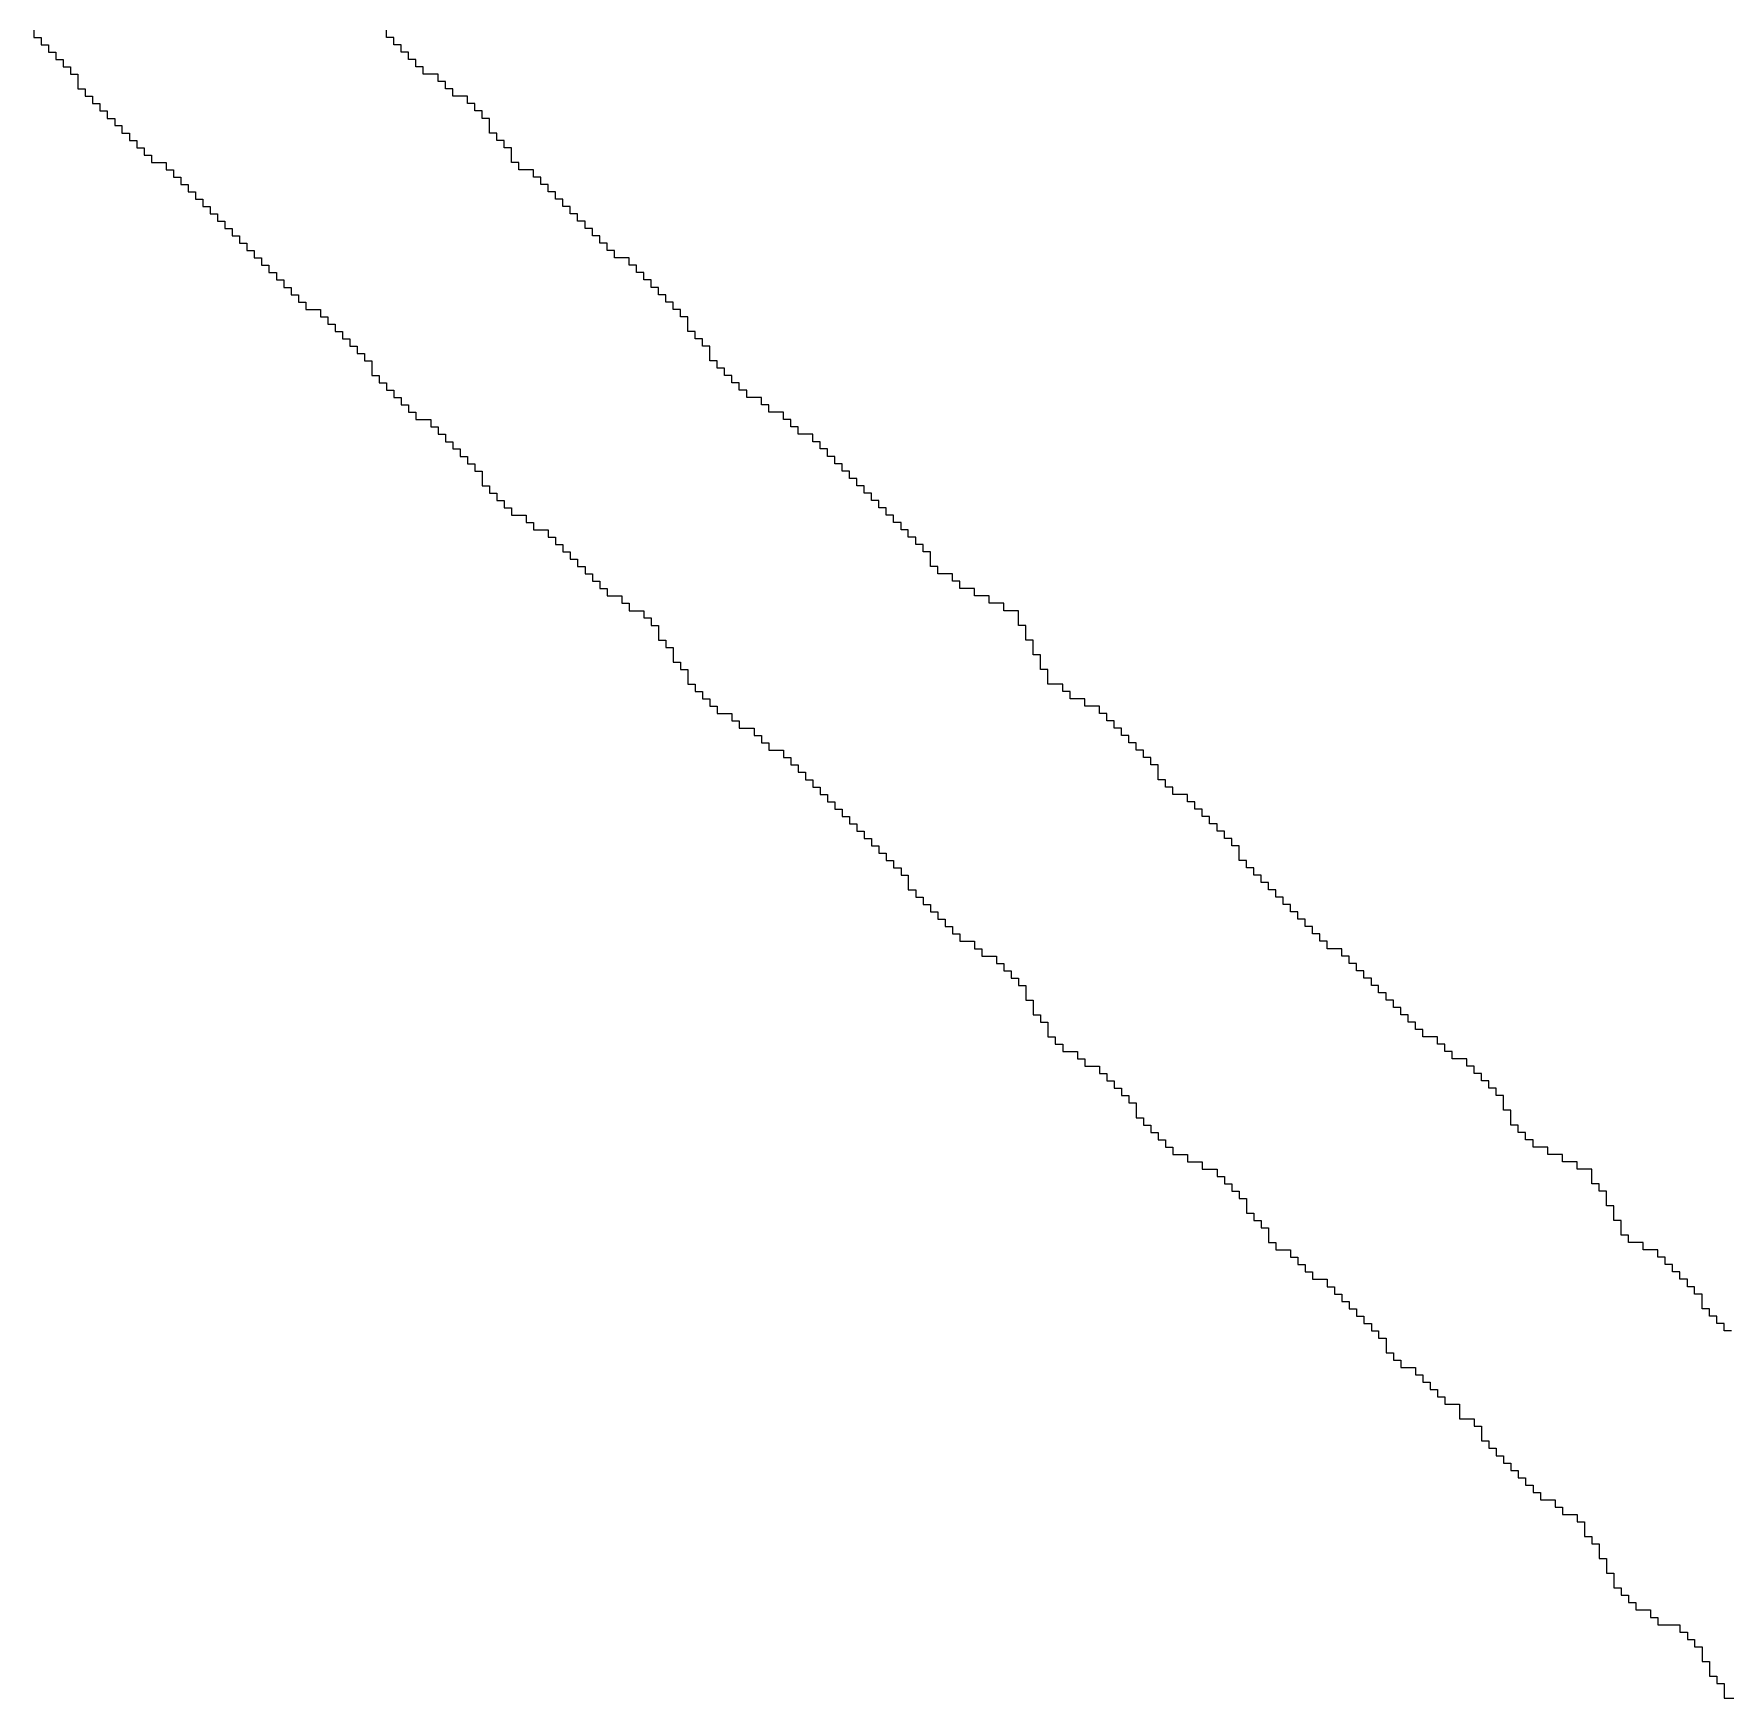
# Model space of a CAD drawing. Header units: millimetres. Extents: x 9.6 to 105, y 7.6 to 66.9.
# Drawn here: x 87.164 to 87.4786, y 23.8708 to 24.1804 of the extents above; entities that cross this region are included whole.
import ezdxf

# ---------------------------------------------------------------- set-up
doc = ezdxf.new("R2010")
doc.units = ezdxf.units.MM
doc.layers.add('BottomOverlay', color=54, linetype='Continuous')

msp = doc.modelspace()

# ---------------------------------------------------------------- linework, layer by layer
at = {"layer": 'BottomOverlay'}
for p, q in [((87.16398, 24.18111), (87.16398, 24.17974)), ((87.16398, 24.17974), (87.16535, 24.17974)), ((87.16535, 24.17974), (87.16535, 24.17837)), ((87.16535, 24.17837), (87.16671, 24.17837)), ((87.16671, 24.17837), (87.16671, 24.17701)), ((87.2296, 24.17974), (87.2296, 24.18111)), ((87.23096, 24.17974), (87.2296, 24.17974)), ((87.23096, 24.17837), (87.23096, 24.17974)), ((87.23233, 24.17837), (87.23096, 24.17837)), ((87.23233, 24.17701), (87.23233, 24.17837)), ((87.16671, 24.17701), (87.16808, 24.17701)), ((87.16808, 24.17701), (87.16808, 24.17564)), ((87.16808, 24.17564), (87.16945, 24.17564)), ((87.16945, 24.17564), (87.16945, 24.17427)), ((87.2337, 24.17701), (87.23233, 24.17701)), ((87.2337, 24.17564), (87.2337, 24.17701)), ((87.23506, 24.17564), (87.2337, 24.17564)), ((87.23506, 24.17427), (87.23506, 24.17564)), ((87.16945, 24.17427), (87.17081, 24.17427)), ((87.17081, 24.17427), (87.17081, 24.17291)), ((87.17081, 24.17291), (87.17218, 24.17291)), ((87.17218, 24.17291), (87.17218, 24.17154)), ((87.23643, 24.17427), (87.23506, 24.17427)), ((87.23643, 24.17291), (87.23643, 24.17427)), ((87.23917, 24.17291), (87.23643, 24.17291)), ((87.23917, 24.17154), (87.23917, 24.17291)), ((87.17218, 24.17154), (87.17218, 24.17017)), ((87.17218, 24.17017), (87.17355, 24.17017)), ((87.17355, 24.17017), (87.17355, 24.16881)), ((87.24053, 24.17154), (87.23917, 24.17154)), ((87.24053, 24.17017), (87.24053, 24.17154)), ((87.2419, 24.17017), (87.24053, 24.17017)), ((87.2419, 24.16881), (87.2419, 24.17017)), ((87.17355, 24.16881), (87.17492, 24.16881)), ((87.17492, 24.16881), (87.17492, 24.16744)), ((87.17492, 24.16744), (87.17628, 24.16744)), ((87.17628, 24.16744), (87.17628, 24.16607)), ((87.17628, 24.16607), (87.17765, 24.16607)), ((87.17765, 24.16607), (87.17765, 24.1647)), ((87.24463, 24.16881), (87.2419, 24.16881)), ((87.24463, 24.16744), (87.24463, 24.16881)), ((87.246, 24.16744), (87.24463, 24.16744)), ((87.246, 24.16607), (87.246, 24.16744)), ((87.24737, 24.16607), (87.246, 24.16607)), ((87.24737, 24.1647), (87.24737, 24.16607)), ((87.17765, 24.1647), (87.17902, 24.1647)), ((87.17902, 24.1647), (87.17902, 24.16334)), ((87.17902, 24.16334), (87.18038, 24.16334)), ((87.18038, 24.16334), (87.18038, 24.16197)), ((87.24873, 24.1647), (87.24737, 24.1647)), ((87.24873, 24.16334), (87.24873, 24.1647)), ((87.24873, 24.16197), (87.24873, 24.16334)), ((87.18038, 24.16197), (87.18175, 24.16197)), ((87.18175, 24.16197), (87.18175, 24.1606)), ((87.18175, 24.1606), (87.18312, 24.1606)), ((87.18312, 24.1606), (87.18312, 24.15924)), ((87.2501, 24.16197), (87.24873, 24.16197)), ((87.2501, 24.1606), (87.2501, 24.16197)), ((87.25147, 24.1606), (87.2501, 24.1606)), ((87.25147, 24.15924), (87.25147, 24.1606)), ((87.18312, 24.15924), (87.18448, 24.15924)), ((87.18448, 24.15924), (87.18448, 24.15787)), ((87.18448, 24.15787), (87.18585, 24.15787)), ((87.18585, 24.15787), (87.18585, 24.1565)), ((87.18585, 24.1565), (87.18859, 24.1565)), ((87.18859, 24.1565), (87.18859, 24.15514)), ((87.25284, 24.15924), (87.25147, 24.15924)), ((87.25284, 24.15787), (87.25284, 24.15924)), ((87.25284, 24.1565), (87.25284, 24.15787)), ((87.2542, 24.1565), (87.25284, 24.1565)), ((87.2542, 24.15514), (87.2542, 24.1565)), ((87.18859, 24.15514), (87.18995, 24.15514)), ((87.18995, 24.15514), (87.18995, 24.15377)), ((87.18995, 24.15377), (87.19132, 24.15377)), ((87.19132, 24.15377), (87.19132, 24.1524)), ((87.25694, 24.15514), (87.2542, 24.15514)), ((87.25694, 24.15377), (87.25694, 24.15514)), ((87.2583, 24.15377), (87.25694, 24.15377)), ((87.2583, 24.1524), (87.2583, 24.15377)), ((87.19132, 24.1524), (87.19269, 24.1524)), ((87.19269, 24.1524), (87.19269, 24.15103)), ((87.19269, 24.15103), (87.19405, 24.15103)), ((87.19405, 24.15103), (87.19405, 24.14967)), ((87.25967, 24.1524), (87.2583, 24.1524)), ((87.25967, 24.15103), (87.25967, 24.1524)), ((87.26104, 24.15103), (87.25967, 24.15103)), ((87.26104, 24.14967), (87.26104, 24.15103)), ((87.19405, 24.14967), (87.19542, 24.14967)), ((87.19542, 24.14967), (87.19542, 24.1483)), ((87.19542, 24.1483), (87.19679, 24.1483)), ((87.19679, 24.1483), (87.19679, 24.14693)), ((87.19679, 24.14693), (87.19815, 24.14693)), ((87.19815, 24.14693), (87.19815, 24.14557)), ((87.2624, 24.14967), (87.26104, 24.14967)), ((87.2624, 24.1483), (87.2624, 24.14967)), ((87.26377, 24.1483), (87.2624, 24.1483)), ((87.26377, 24.14693), (87.26377, 24.1483)), ((87.26514, 24.14693), (87.26377, 24.14693)), ((87.26514, 24.14557), (87.26514, 24.14693)), ((87.19815, 24.14557), (87.19952, 24.14557)), ((87.19952, 24.14557), (87.19952, 24.1442)), ((87.19952, 24.1442), (87.20089, 24.1442)), ((87.20089, 24.1442), (87.20089, 24.14283)), ((87.26651, 24.14557), (87.26514, 24.14557)), ((87.26651, 24.1442), (87.26651, 24.14557)), ((87.26787, 24.1442), (87.26651, 24.1442)), ((87.26787, 24.14283), (87.26787, 24.1442)), ((87.20089, 24.14283), (87.20226, 24.14283)), ((87.20226, 24.14283), (87.20226, 24.14147)), ((87.20226, 24.14147), (87.20362, 24.14147)), ((87.20362, 24.14147), (87.20362, 24.1401)), ((87.26924, 24.14283), (87.26787, 24.14283)), ((87.26924, 24.14147), (87.26924, 24.14283)), ((87.27061, 24.14147), (87.26924, 24.14147)), ((87.27061, 24.1401), (87.27061, 24.14147)), ((87.20362, 24.1401), (87.20499, 24.1401)), ((87.20499, 24.1401), (87.20499, 24.13873)), ((87.20499, 24.13873), (87.20636, 24.13873)), ((87.20636, 24.13873), (87.20636, 24.13736)), ((87.27197, 24.1401), (87.27061, 24.1401)), ((87.27197, 24.13873), (87.27197, 24.1401)), ((87.27471, 24.13873), (87.27197, 24.13873)), ((87.27471, 24.13736), (87.27471, 24.13873)), ((87.20636, 24.13736), (87.20772, 24.13736)), ((87.20772, 24.13736), (87.20772, 24.136)), ((87.20772, 24.136), (87.20909, 24.136)), ((87.20909, 24.136), (87.20909, 24.13463)), ((87.20909, 24.13463), (87.21046, 24.13463)), ((87.21046, 24.13463), (87.21046, 24.13326)), ((87.27607, 24.13736), (87.27471, 24.13736)), ((87.27607, 24.136), (87.27607, 24.13736)), ((87.27744, 24.136), (87.27607, 24.136)), ((87.27744, 24.13463), (87.27744, 24.136)), ((87.27881, 24.13463), (87.27744, 24.13463)), ((87.27881, 24.13326), (87.27881, 24.13463)), ((87.21046, 24.13326), (87.21182, 24.13326)), ((87.21182, 24.13326), (87.21182, 24.13189)), ((87.21182, 24.13189), (87.21319, 24.13189)), ((87.21319, 24.13189), (87.21319, 24.13053)), ((87.28018, 24.13326), (87.27881, 24.13326)), ((87.28018, 24.13189), (87.28018, 24.13326)), ((87.28154, 24.13189), (87.28018, 24.13189)), ((87.28154, 24.13053), (87.28154, 24.13189)), ((87.21319, 24.13053), (87.21456, 24.13053)), ((87.21456, 24.13053), (87.21456, 24.12916)), ((87.21456, 24.12916), (87.21729, 24.12916)), ((87.21729, 24.12916), (87.21729, 24.1278)), ((87.28291, 24.13053), (87.28154, 24.13053)), ((87.28291, 24.12916), (87.28291, 24.13053)), ((87.28428, 24.12916), (87.28291, 24.12916)), ((87.28428, 24.1278), (87.28428, 24.12916)), ((87.21729, 24.1278), (87.21866, 24.1278)), ((87.21866, 24.1278), (87.21866, 24.12643)), ((87.21866, 24.12643), (87.22003, 24.12643)), ((87.22003, 24.12643), (87.22003, 24.12506)), ((87.22003, 24.12506), (87.2214, 24.12506)), ((87.2214, 24.12506), (87.2214, 24.12369)), ((87.28564, 24.1278), (87.28428, 24.1278)), ((87.28564, 24.12643), (87.28564, 24.1278)), ((87.28564, 24.12506), (87.28564, 24.12643)), ((87.28701, 24.12506), (87.28564, 24.12506)), ((87.28701, 24.12369), (87.28701, 24.12506)), ((87.2214, 24.12369), (87.22276, 24.12369)), ((87.22276, 24.12369), (87.22276, 24.12233)), ((87.22276, 24.12233), (87.22413, 24.12233)), ((87.22413, 24.12233), (87.22413, 24.12096)), ((87.28838, 24.12369), (87.28701, 24.12369)), ((87.28838, 24.12233), (87.28838, 24.12369)), ((87.28974, 24.12233), (87.28838, 24.12233)), ((87.28974, 24.12096), (87.28974, 24.12233)), ((87.22413, 24.12096), (87.22549, 24.12096)), ((87.22549, 24.12096), (87.22549, 24.11959)), ((87.22549, 24.11959), (87.22686, 24.11959)), ((87.22686, 24.11959), (87.22686, 24.11822)), ((87.28974, 24.11959), (87.28974, 24.12096)), ((87.29111, 24.11959), (87.28974, 24.11959)), ((87.29111, 24.11822), (87.29111, 24.11959)), ((87.22686, 24.11822), (87.22686, 24.11686)), ((87.22686, 24.11686), (87.22823, 24.11686)), ((87.22823, 24.11686), (87.22823, 24.11549)), ((87.22823, 24.11549), (87.2296, 24.11549)), ((87.2296, 24.11549), (87.2296, 24.11413)), ((87.29248, 24.11822), (87.29111, 24.11822)), ((87.29248, 24.11686), (87.29248, 24.11822)), ((87.29385, 24.11686), (87.29248, 24.11686)), ((87.29385, 24.11549), (87.29385, 24.11686)), ((87.29521, 24.11549), (87.29385, 24.11549)), ((87.29521, 24.11413), (87.29521, 24.11549)), ((87.2296, 24.11413), (87.23096, 24.11413)), ((87.23096, 24.11413), (87.23096, 24.11276)), ((87.23096, 24.11276), (87.23233, 24.11276)), ((87.23233, 24.11276), (87.23233, 24.11139)), ((87.29658, 24.11413), (87.29521, 24.11413)), ((87.29658, 24.11276), (87.29658, 24.11413)), ((87.29931, 24.11276), (87.29658, 24.11276)), ((87.29931, 24.11139), (87.29931, 24.11276)), ((87.23233, 24.11139), (87.2337, 24.11139)), ((87.2337, 24.11139), (87.2337, 24.11002)), ((87.2337, 24.11002), (87.23506, 24.11002)), ((87.23506, 24.11002), (87.23506, 24.10866)), ((87.30068, 24.11139), (87.29931, 24.11139)), ((87.30068, 24.11002), (87.30068, 24.11139)), ((87.30341, 24.11002), (87.30068, 24.11002)), ((87.30341, 24.10866), (87.30341, 24.11002)), ((87.23506, 24.10866), (87.2378, 24.10866)), ((87.2378, 24.10866), (87.2378, 24.10729)), ((87.2378, 24.10729), (87.23917, 24.10729)), ((87.23917, 24.10729), (87.23917, 24.10592)), ((87.30478, 24.10866), (87.30341, 24.10866)), ((87.30478, 24.10729), (87.30478, 24.10866)), ((87.30615, 24.10729), (87.30478, 24.10729)), ((87.30615, 24.10592), (87.30615, 24.10729)), ((87.23917, 24.10592), (87.24053, 24.10592)), ((87.24053, 24.10592), (87.24053, 24.10455)), ((87.24053, 24.10455), (87.2419, 24.10455)), ((87.2419, 24.10455), (87.2419, 24.10319)), ((87.2419, 24.10319), (87.24327, 24.10319)), ((87.24327, 24.10319), (87.24327, 24.10182)), ((87.30888, 24.10592), (87.30615, 24.10592)), ((87.30888, 24.10455), (87.30888, 24.10592)), ((87.31025, 24.10455), (87.30888, 24.10455)), ((87.31025, 24.10319), (87.31025, 24.10455)), ((87.31162, 24.10319), (87.31025, 24.10319)), ((87.31162, 24.10182), (87.31162, 24.10319)), ((87.24327, 24.10182), (87.24463, 24.10182)), ((87.24463, 24.10182), (87.24463, 24.10045)), ((87.24463, 24.10045), (87.246, 24.10045)), ((87.246, 24.10045), (87.246, 24.09909)), ((87.31299, 24.10182), (87.31162, 24.10182)), ((87.31299, 24.10045), (87.31299, 24.10182)), ((87.31435, 24.10045), (87.31299, 24.10045)), ((87.31435, 24.09909), (87.31435, 24.10045)), ((87.246, 24.09909), (87.24737, 24.09909)), ((87.24737, 24.09909), (87.24737, 24.09772)), ((87.24737, 24.09772), (87.24737, 24.09635)), ((87.31572, 24.09909), (87.31435, 24.09909)), ((87.31572, 24.09772), (87.31572, 24.09909)), ((87.31708, 24.09772), (87.31572, 24.09772)), ((87.31708, 24.09635), (87.31708, 24.09772)), ((87.24737, 24.09635), (87.24873, 24.09635)), ((87.24873, 24.09635), (87.24873, 24.09499)), ((87.24873, 24.09499), (87.2501, 24.09499)), ((87.2501, 24.09499), (87.2501, 24.09362)), ((87.2501, 24.09362), (87.25147, 24.09362)), ((87.25147, 24.09362), (87.25147, 24.09225)), ((87.31845, 24.09635), (87.31708, 24.09635)), ((87.31845, 24.09499), (87.31845, 24.09635)), ((87.31982, 24.09499), (87.31845, 24.09499)), ((87.31982, 24.09362), (87.31982, 24.09499)), ((87.32119, 24.09362), (87.31982, 24.09362)), ((87.32119, 24.09225), (87.32119, 24.09362)), ((87.25147, 24.09225), (87.25284, 24.09225)), ((87.25284, 24.09225), (87.25284, 24.09089)), ((87.25284, 24.09089), (87.25557, 24.09089)), ((87.25557, 24.09089), (87.25557, 24.08952)), ((87.32255, 24.09225), (87.32119, 24.09225)), ((87.32255, 24.09089), (87.32255, 24.09225)), ((87.32392, 24.09089), (87.32255, 24.09089)), ((87.32392, 24.08952), (87.32392, 24.09089)), ((87.25557, 24.08952), (87.25694, 24.08952)), ((87.25694, 24.08952), (87.25694, 24.08815)), ((87.25694, 24.08815), (87.25967, 24.08815)), ((87.25967, 24.08815), (87.25967, 24.08678)), ((87.32529, 24.08952), (87.32392, 24.08952)), ((87.32529, 24.08815), (87.32529, 24.08952)), ((87.32665, 24.08815), (87.32529, 24.08815)), ((87.32665, 24.08678), (87.32665, 24.08815)), ((87.25967, 24.08678), (87.26104, 24.08678)), ((87.26104, 24.08678), (87.26104, 24.08542)), ((87.26104, 24.08542), (87.2624, 24.08542)), ((87.2624, 24.08542), (87.2624, 24.08405)), ((87.2624, 24.08405), (87.26377, 24.08405)), ((87.26377, 24.08405), (87.26377, 24.08268)), ((87.32802, 24.08678), (87.32665, 24.08678)), ((87.32802, 24.08542), (87.32802, 24.08678)), ((87.32939, 24.08542), (87.32802, 24.08542)), ((87.32939, 24.08405), (87.32939, 24.08542)), ((87.33075, 24.08405), (87.32939, 24.08405)), ((87.33075, 24.08268), (87.33075, 24.08405)), ((87.26377, 24.08268), (87.26514, 24.08268)), ((87.26514, 24.08268), (87.26514, 24.08132)), ((87.26514, 24.08132), (87.26651, 24.08132)), ((87.26651, 24.08132), (87.26651, 24.07995)), ((87.33075, 24.08132), (87.33075, 24.08268)), ((87.33212, 24.08132), (87.33075, 24.08132)), ((87.33212, 24.07995), (87.33212, 24.08132)), ((87.26651, 24.07995), (87.26787, 24.07995)), ((87.26787, 24.07995), (87.26787, 24.07858)), ((87.26787, 24.07858), (87.26924, 24.07858)), ((87.26924, 24.07858), (87.26924, 24.07722)), ((87.33486, 24.07995), (87.33212, 24.07995)), ((87.33486, 24.07858), (87.33486, 24.07995)), ((87.33622, 24.07858), (87.33486, 24.07858)), ((87.33622, 24.07722), (87.33622, 24.07858)), ((87.26924, 24.07722), (87.27061, 24.07722)), ((87.27061, 24.07722), (87.27061, 24.07585)), ((87.27061, 24.07585), (87.27334, 24.07585)), ((87.27334, 24.07585), (87.27334, 24.07448)), ((87.33896, 24.07722), (87.33622, 24.07722)), ((87.33896, 24.07585), (87.33896, 24.07722)), ((87.34169, 24.07585), (87.33896, 24.07585)), ((87.34169, 24.07448), (87.34169, 24.07585)), ((87.27334, 24.07448), (87.27471, 24.07448)), ((87.27471, 24.07448), (87.27471, 24.07311)), ((87.27471, 24.07311), (87.27744, 24.07311)), ((87.27744, 24.07311), (87.27744, 24.07175)), ((87.27744, 24.07175), (87.27881, 24.07175)), ((87.27881, 24.07175), (87.27881, 24.07038)), ((87.34443, 24.07448), (87.34169, 24.07448)), ((87.34443, 24.07311), (87.34443, 24.07448)), ((87.34716, 24.07311), (87.34443, 24.07311)), ((87.34716, 24.07175), (87.34716, 24.07311)), ((87.34716, 24.07038), (87.34716, 24.07175)), ((87.27881, 24.07038), (87.28018, 24.07038)), ((87.28018, 24.07038), (87.28018, 24.06901)), ((87.28018, 24.06901), (87.28018, 24.06765)), ((87.34853, 24.07038), (87.34716, 24.07038)), ((87.34853, 24.06901), (87.34853, 24.07038)), ((87.34853, 24.06765), (87.34853, 24.06901)), ((87.28018, 24.06765), (87.28154, 24.06765)), ((87.28154, 24.06765), (87.28154, 24.06628)), ((87.28154, 24.06628), (87.28291, 24.06628)), ((87.28291, 24.06628), (87.28291, 24.06491)), ((87.34989, 24.06765), (87.34853, 24.06765)), ((87.34989, 24.06628), (87.34989, 24.06765)), ((87.34989, 24.06491), (87.34989, 24.06628)), ((87.28291, 24.06491), (87.28291, 24.06355)), ((87.28291, 24.06355), (87.28428, 24.06355)), ((87.28428, 24.06355), (87.28428, 24.06218)), ((87.28428, 24.06218), (87.28564, 24.06218)), ((87.28564, 24.06218), (87.28564, 24.06081)), ((87.35126, 24.06491), (87.34989, 24.06491)), ((87.35126, 24.06355), (87.35126, 24.06491)), ((87.35126, 24.06218), (87.35126, 24.06355)), ((87.35263, 24.06218), (87.35126, 24.06218)), ((87.35263, 24.06081), (87.35263, 24.06218)), ((87.28564, 24.06081), (87.28564, 24.05944)), ((87.28564, 24.05944), (87.28701, 24.05944)), ((87.28701, 24.05944), (87.28701, 24.05808)), ((87.35263, 24.05944), (87.35263, 24.06081)), ((87.35536, 24.05944), (87.35263, 24.05944)), ((87.35536, 24.05808), (87.35536, 24.05944)), ((87.28701, 24.05808), (87.28838, 24.05808)), ((87.28838, 24.05808), (87.28838, 24.05671)), ((87.28838, 24.05671), (87.28974, 24.05671)), ((87.28974, 24.05671), (87.28974, 24.05534)), ((87.35673, 24.05808), (87.35536, 24.05808)), ((87.35673, 24.05671), (87.35673, 24.05808)), ((87.35946, 24.05671), (87.35673, 24.05671)), ((87.35946, 24.05534), (87.35946, 24.05671)), ((87.28974, 24.05534), (87.29111, 24.05534)), ((87.29111, 24.05534), (87.29111, 24.05398)), ((87.29111, 24.05398), (87.29385, 24.05398)), ((87.29385, 24.05398), (87.29385, 24.05261)), ((87.29385, 24.05261), (87.29521, 24.05261)), ((87.29521, 24.05261), (87.29521, 24.05124)), ((87.3622, 24.05534), (87.35946, 24.05534)), ((87.3622, 24.05398), (87.3622, 24.05534)), ((87.36356, 24.05398), (87.3622, 24.05398)), ((87.36356, 24.05261), (87.36356, 24.05398)), ((87.36493, 24.05261), (87.36356, 24.05261)), ((87.36493, 24.05124), (87.36493, 24.05261)), ((87.29521, 24.05124), (87.29795, 24.05124)), ((87.29795, 24.05124), (87.29795, 24.04988)), ((87.29795, 24.04988), (87.29931, 24.04988)), ((87.29931, 24.04988), (87.29931, 24.04851)), ((87.3663, 24.05124), (87.36493, 24.05124)), ((87.3663, 24.04988), (87.3663, 24.05124)), ((87.36766, 24.04988), (87.3663, 24.04988)), ((87.36766, 24.04851), (87.36766, 24.04988)), ((87.29931, 24.04851), (87.30068, 24.04851)), ((87.30068, 24.04851), (87.30068, 24.04714)), ((87.30068, 24.04714), (87.30341, 24.04714)), ((87.30341, 24.04714), (87.30341, 24.04577)), ((87.36903, 24.04851), (87.36766, 24.04851)), ((87.36903, 24.04714), (87.36903, 24.04851)), ((87.3704, 24.04714), (87.36903, 24.04714)), ((87.3704, 24.04577), (87.3704, 24.04714)), ((87.30341, 24.04577), (87.30478, 24.04577)), ((87.30478, 24.04577), (87.30478, 24.04441)), ((87.30478, 24.04441), (87.30615, 24.04441)), ((87.30615, 24.04441), (87.30615, 24.04304)), ((87.37177, 24.04577), (87.3704, 24.04577)), ((87.37177, 24.04441), (87.37177, 24.04577)), ((87.37313, 24.04441), (87.37177, 24.04441)), ((87.37313, 24.04304), (87.37313, 24.04441)), ((87.30615, 24.04304), (87.30752, 24.04304)), ((87.30752, 24.04304), (87.30752, 24.04167)), ((87.30752, 24.04167), (87.30888, 24.04167)), ((87.30888, 24.04167), (87.30888, 24.0403)), ((87.30888, 24.0403), (87.31025, 24.0403)), ((87.31025, 24.0403), (87.31025, 24.03894)), ((87.37313, 24.04167), (87.37313, 24.04304)), ((87.3745, 24.04167), (87.37313, 24.04167)), ((87.3745, 24.0403), (87.3745, 24.04167)), ((87.37587, 24.0403), (87.3745, 24.0403)), ((87.37587, 24.03894), (87.37587, 24.0403)), ((87.31025, 24.03894), (87.31162, 24.03894)), ((87.31162, 24.03894), (87.31162, 24.03757)), ((87.31162, 24.03757), (87.31299, 24.03757)), ((87.31299, 24.03757), (87.31299, 24.03621)), ((87.3786, 24.03894), (87.37587, 24.03894)), ((87.3786, 24.03757), (87.3786, 24.03894)), ((87.37997, 24.03757), (87.3786, 24.03757)), ((87.37997, 24.03621), (87.37997, 24.03757)), ((87.31299, 24.03621), (87.31435, 24.03621)), ((87.31435, 24.03621), (87.31435, 24.03484)), ((87.31435, 24.03484), (87.31572, 24.03484)), ((87.31572, 24.03484), (87.31572, 24.03347)), ((87.38133, 24.03621), (87.37997, 24.03621)), ((87.38133, 24.03484), (87.38133, 24.03621)), ((87.3827, 24.03484), (87.38133, 24.03484)), ((87.3827, 24.03347), (87.3827, 24.03484)), ((87.31572, 24.03347), (87.31708, 24.03347)), ((87.31708, 24.03347), (87.31708, 24.0321)), ((87.31708, 24.0321), (87.31845, 24.0321)), ((87.31845, 24.0321), (87.31845, 24.03074)), ((87.31845, 24.03074), (87.31982, 24.03074)), ((87.31982, 24.03074), (87.31982, 24.02937)), ((87.38407, 24.03347), (87.3827, 24.03347)), ((87.38407, 24.0321), (87.38407, 24.03347)), ((87.38544, 24.0321), (87.38407, 24.0321)), ((87.38544, 24.03074), (87.38544, 24.0321)), ((87.3868, 24.03074), (87.38544, 24.03074)), ((87.3868, 24.02937), (87.3868, 24.03074)), ((87.31982, 24.02937), (87.32119, 24.02937)), ((87.32119, 24.02937), (87.32119, 24.028)), ((87.32119, 24.028), (87.32255, 24.028)), ((87.32255, 24.028), (87.32255, 24.02663)), ((87.38817, 24.02937), (87.3868, 24.02937)), ((87.38817, 24.028), (87.38817, 24.02937)), ((87.38817, 24.02663), (87.38817, 24.028)), ((87.32255, 24.02663), (87.32392, 24.02663)), ((87.32392, 24.02663), (87.32392, 24.02527)), ((87.32392, 24.02527), (87.32529, 24.02527)), ((87.32529, 24.02527), (87.32529, 24.0239)), ((87.38954, 24.02663), (87.38817, 24.02663)), ((87.38954, 24.02527), (87.38954, 24.02663)), ((87.3909, 24.02527), (87.38954, 24.02527)), ((87.3909, 24.0239), (87.3909, 24.02527)), ((87.32529, 24.0239), (87.32665, 24.0239)), ((87.32665, 24.0239), (87.32665, 24.02254)), ((87.32665, 24.02254), (87.32665, 24.02117)), ((87.32665, 24.02117), (87.32802, 24.02117)), ((87.32802, 24.02117), (87.32802, 24.0198)), ((87.39227, 24.0239), (87.3909, 24.0239)), ((87.39227, 24.02254), (87.39227, 24.0239)), ((87.39364, 24.02254), (87.39227, 24.02254)), ((87.39364, 24.02117), (87.39364, 24.02254)), ((87.395, 24.02117), (87.39364, 24.02117)), ((87.395, 24.0198), (87.395, 24.02117)), ((87.32802, 24.0198), (87.32939, 24.0198)), ((87.32939, 24.0198), (87.32939, 24.01843)), ((87.32939, 24.01843), (87.33075, 24.01843)), ((87.33075, 24.01843), (87.33075, 24.01707)), ((87.39637, 24.0198), (87.395, 24.0198)), ((87.39637, 24.01843), (87.39637, 24.0198)), ((87.39774, 24.01843), (87.39637, 24.01843)), ((87.39774, 24.01707), (87.39774, 24.01843)), ((87.33075, 24.01707), (87.33212, 24.01707)), ((87.33212, 24.01707), (87.33212, 24.0157)), ((87.33212, 24.0157), (87.33349, 24.0157)), ((87.33349, 24.0157), (87.33349, 24.01433)), ((87.39911, 24.01707), (87.39774, 24.01707)), ((87.39911, 24.0157), (87.39911, 24.01707)), ((87.40047, 24.0157), (87.39911, 24.0157)), ((87.40047, 24.01433), (87.40047, 24.0157)), ((87.33349, 24.01433), (87.33486, 24.01433)), ((87.33486, 24.01433), (87.33486, 24.01296)), ((87.33486, 24.01296), (87.33622, 24.01296)), ((87.33622, 24.01296), (87.33622, 24.0116)), ((87.40184, 24.01433), (87.40047, 24.01433)), ((87.40184, 24.01296), (87.40184, 24.01433)), ((87.40321, 24.01296), (87.40184, 24.01296)), ((87.40321, 24.0116), (87.40321, 24.01296)), ((87.33622, 24.0116), (87.33896, 24.0116)), ((87.33896, 24.0116), (87.33896, 24.01023)), ((87.33896, 24.01023), (87.34032, 24.01023)), ((87.34032, 24.01023), (87.34032, 24.00886)), ((87.34032, 24.00886), (87.34306, 24.00886)), ((87.34306, 24.00886), (87.34306, 24.0075)), ((87.40457, 24.0116), (87.40321, 24.0116)), ((87.40457, 24.01023), (87.40457, 24.0116)), ((87.40731, 24.01023), (87.40457, 24.01023)), ((87.40731, 24.00886), (87.40731, 24.01023)), ((87.40867, 24.00886), (87.40731, 24.00886)), ((87.40867, 24.0075), (87.40867, 24.00886)), ((87.34306, 24.0075), (87.34443, 24.0075)), ((87.34443, 24.0075), (87.34443, 24.00613)), ((87.34443, 24.00613), (87.34579, 24.00613)), ((87.34579, 24.00613), (87.34579, 24.00476)), ((87.41004, 24.0075), (87.40867, 24.0075)), ((87.41004, 24.00613), (87.41004, 24.0075)), ((87.41141, 24.00613), (87.41004, 24.00613)), ((87.41141, 24.00476), (87.41141, 24.00613)), ((87.34579, 24.00476), (87.34716, 24.00476)), ((87.34716, 24.00476), (87.34716, 24.0034)), ((87.34716, 24.0034), (87.34853, 24.0034)), ((87.34853, 24.0034), (87.34853, 24.00203)), ((87.41278, 24.00476), (87.41141, 24.00476)), ((87.41278, 24.0034), (87.41278, 24.00476)), ((87.41414, 24.0034), (87.41278, 24.0034)), ((87.41414, 24.00203), (87.41414, 24.0034)), ((87.34853, 24.00203), (87.34853, 24.00066)), ((87.34853, 24.00066), (87.34989, 24.00066)), ((87.34989, 24.00066), (87.34989, 23.9993)), ((87.34989, 23.9993), (87.34989, 23.99793)), ((87.41551, 24.00203), (87.41414, 24.00203)), ((87.41551, 24.00066), (87.41551, 24.00203)), ((87.41688, 24.00066), (87.41551, 24.00066)), ((87.41688, 23.9993), (87.41688, 24.00066)), ((87.41825, 23.9993), (87.41688, 23.9993)), ((87.41825, 23.99793), (87.41825, 23.9993)), ((87.34989, 23.99793), (87.35126, 23.99793)), ((87.35126, 23.99793), (87.35126, 23.99656)), ((87.35126, 23.99656), (87.35263, 23.99656)), ((87.35263, 23.99656), (87.35263, 23.99519)), ((87.41961, 23.99793), (87.41825, 23.99793)), ((87.41961, 23.99656), (87.41961, 23.99793)), ((87.42098, 23.99656), (87.41961, 23.99656)), ((87.42098, 23.99519), (87.42098, 23.99656)), ((87.35263, 23.99519), (87.35263, 23.99383)), ((87.35263, 23.99383), (87.35399, 23.99383)), ((87.35399, 23.99383), (87.35399, 23.99246)), ((87.42234, 23.99519), (87.42098, 23.99519)), ((87.42234, 23.99383), (87.42234, 23.99519)), ((87.42508, 23.99383), (87.42234, 23.99383)), ((87.42508, 23.99246), (87.42508, 23.99383)), ((87.35399, 23.99246), (87.35536, 23.99246)), ((87.35536, 23.99246), (87.35536, 23.99109)), ((87.35536, 23.99109), (87.3581, 23.99109)), ((87.3581, 23.99109), (87.3581, 23.98973)), ((87.3581, 23.98973), (87.35946, 23.98973)), ((87.35946, 23.98973), (87.35946, 23.98836)), ((87.42645, 23.99246), (87.42508, 23.99246)), ((87.42645, 23.99109), (87.42645, 23.99246)), ((87.42781, 23.99109), (87.42645, 23.99109)), ((87.42781, 23.98973), (87.42781, 23.99109)), ((87.43055, 23.98973), (87.42781, 23.98973)), ((87.43055, 23.98836), (87.43055, 23.98973)), ((87.35946, 23.98836), (87.3622, 23.98836)), ((87.3622, 23.98836), (87.3622, 23.98699)), ((87.3622, 23.98699), (87.36356, 23.98699)), ((87.36356, 23.98699), (87.36356, 23.98563)), ((87.43191, 23.98836), (87.43055, 23.98836)), ((87.43191, 23.98699), (87.43191, 23.98836)), ((87.43328, 23.98699), (87.43191, 23.98699)), ((87.43328, 23.98563), (87.43328, 23.98699)), ((87.36356, 23.98563), (87.36493, 23.98563)), ((87.36493, 23.98563), (87.36493, 23.98426)), ((87.36493, 23.98426), (87.3663, 23.98426)), ((87.3663, 23.98426), (87.3663, 23.98289)), ((87.43465, 23.98563), (87.43328, 23.98563)), ((87.43465, 23.98426), (87.43465, 23.98563)), ((87.43602, 23.98426), (87.43465, 23.98426)), ((87.43602, 23.98289), (87.43602, 23.98426)), ((87.3663, 23.98289), (87.36766, 23.98289)), ((87.36766, 23.98289), (87.36766, 23.98152)), ((87.36766, 23.98152), (87.36903, 23.98152)), ((87.36903, 23.98152), (87.36903, 23.98016)), ((87.43738, 23.98289), (87.43602, 23.98289)), ((87.43738, 23.98152), (87.43738, 23.98289)), ((87.43738, 23.98016), (87.43738, 23.98152)), ((87.36903, 23.98016), (87.36903, 23.97879)), ((87.36903, 23.97879), (87.3704, 23.97879)), ((87.3704, 23.97879), (87.3704, 23.97742)), ((87.3704, 23.97742), (87.37177, 23.97742)), ((87.37177, 23.97742), (87.37177, 23.97606)), ((87.43875, 23.98016), (87.43738, 23.98016)), ((87.43875, 23.97879), (87.43875, 23.98016)), ((87.43875, 23.97742), (87.43875, 23.97879)), ((87.44012, 23.97742), (87.43875, 23.97742)), ((87.44012, 23.97606), (87.44012, 23.97742)), ((87.37177, 23.97606), (87.37313, 23.97606)), ((87.37313, 23.97606), (87.37313, 23.97469)), ((87.37313, 23.97469), (87.3745, 23.97469)), ((87.3745, 23.97469), (87.3745, 23.97332)), ((87.44148, 23.97606), (87.44012, 23.97606)), ((87.44148, 23.97469), (87.44148, 23.97606)), ((87.44285, 23.97469), (87.44148, 23.97469)), ((87.44285, 23.97332), (87.44285, 23.97469)), ((87.3745, 23.97332), (87.37587, 23.97332)), ((87.37587, 23.97332), (87.37587, 23.97196)), ((87.37587, 23.97196), (87.3786, 23.97196)), ((87.3786, 23.97196), (87.3786, 23.97059)), ((87.44558, 23.97332), (87.44285, 23.97332)), ((87.44558, 23.97196), (87.44558, 23.97332)), ((87.44832, 23.97196), (87.44558, 23.97196)), ((87.44832, 23.97059), (87.44832, 23.97196)), ((87.3786, 23.97059), (87.38133, 23.97059)), ((87.38133, 23.97059), (87.38133, 23.96922)), ((87.38133, 23.96922), (87.38407, 23.96922)), ((87.38407, 23.96922), (87.38407, 23.96785)), ((87.38407, 23.96785), (87.38544, 23.96785)), ((87.38544, 23.96785), (87.38544, 23.96649)), ((87.45105, 23.97059), (87.44832, 23.97059)), ((87.45105, 23.96922), (87.45105, 23.97059)), ((87.45379, 23.96922), (87.45105, 23.96922)), ((87.45379, 23.96785), (87.45379, 23.96922)), ((87.45379, 23.96649), (87.45379, 23.96785)), ((87.38544, 23.96649), (87.3868, 23.96649)), ((87.3868, 23.96649), (87.3868, 23.96512)), ((87.3868, 23.96512), (87.38817, 23.96512)), ((87.38817, 23.96512), (87.38817, 23.96375)), ((87.45515, 23.96649), (87.45379, 23.96649)), ((87.45515, 23.96512), (87.45515, 23.96649)), ((87.45652, 23.96512), (87.45515, 23.96512)), ((87.45652, 23.96375), (87.45652, 23.96512)), ((87.38817, 23.96375), (87.38954, 23.96375)), ((87.38954, 23.96375), (87.38954, 23.96239)), ((87.38954, 23.96239), (87.38954, 23.96102)), ((87.45652, 23.96239), (87.45652, 23.96375)), ((87.45789, 23.96239), (87.45652, 23.96239)), ((87.45789, 23.96102), (87.45789, 23.96239)), ((87.38954, 23.96102), (87.3909, 23.96102)), ((87.3909, 23.96102), (87.3909, 23.95965)), ((87.3909, 23.95965), (87.39227, 23.95965)), ((87.39227, 23.95965), (87.39227, 23.95829)), ((87.39227, 23.95829), (87.39364, 23.95829)), ((87.39364, 23.95829), (87.39364, 23.95692)), ((87.45789, 23.95965), (87.45789, 23.96102)), ((87.45925, 23.95965), (87.45789, 23.95965)), ((87.45925, 23.95829), (87.45925, 23.95965)), ((87.45925, 23.95692), (87.45925, 23.95829)), ((87.39364, 23.95692), (87.39364, 23.95555)), ((87.39364, 23.95555), (87.395, 23.95555)), ((87.395, 23.95555), (87.395, 23.95418)), ((87.46062, 23.95692), (87.45925, 23.95692)), ((87.46062, 23.95555), (87.46062, 23.95692)), ((87.46336, 23.95555), (87.46062, 23.95555)), ((87.46336, 23.95418), (87.46336, 23.95555)), ((87.395, 23.95418), (87.39774, 23.95418)), ((87.39774, 23.95418), (87.39774, 23.95282)), ((87.39774, 23.95282), (87.39911, 23.95282)), ((87.39911, 23.95282), (87.39911, 23.95145)), ((87.46609, 23.95418), (87.46336, 23.95418)), ((87.46609, 23.95282), (87.46609, 23.95418)), ((87.46746, 23.95282), (87.46609, 23.95282)), ((87.46746, 23.95145), (87.46746, 23.95282)), ((87.39911, 23.95145), (87.40047, 23.95145)), ((87.40047, 23.95145), (87.40047, 23.95008)), ((87.40047, 23.95008), (87.40184, 23.95008)), ((87.40184, 23.95008), (87.40184, 23.94872)), ((87.40184, 23.94872), (87.40457, 23.94872)), ((87.40457, 23.94872), (87.40457, 23.94735)), ((87.46882, 23.95145), (87.46746, 23.95145)), ((87.46882, 23.95008), (87.46882, 23.95145)), ((87.47019, 23.95008), (87.46882, 23.95008)), ((87.47019, 23.94872), (87.47019, 23.95008)), ((87.47156, 23.94872), (87.47019, 23.94872)), ((87.47156, 23.94735), (87.47156, 23.94872)), ((87.40457, 23.94735), (87.40594, 23.94735)), ((87.40594, 23.94735), (87.40594, 23.94598)), ((87.40594, 23.94598), (87.40731, 23.94598)), ((87.40731, 23.94598), (87.40731, 23.94462)), ((87.47292, 23.94735), (87.47156, 23.94735)), ((87.47292, 23.94598), (87.47292, 23.94735)), ((87.47429, 23.94598), (87.47292, 23.94598)), ((87.47429, 23.94462), (87.47429, 23.94598)), ((87.40731, 23.94462), (87.40867, 23.94462)), ((87.40867, 23.94462), (87.40867, 23.94325)), ((87.40867, 23.94325), (87.41004, 23.94325)), ((87.41004, 23.94325), (87.41004, 23.94188)), ((87.47429, 23.94325), (87.47429, 23.94462)), ((87.47566, 23.94325), (87.47429, 23.94325)), ((87.47566, 23.94188), (87.47566, 23.94325)), ((87.41004, 23.94188), (87.41141, 23.94188)), ((87.41141, 23.94188), (87.41141, 23.94051)), ((87.41141, 23.94051), (87.41278, 23.94051)), ((87.41278, 23.94051), (87.41278, 23.93915)), ((87.47703, 23.94188), (87.47566, 23.94188)), ((87.47703, 23.94051), (87.47703, 23.94188)), ((87.47839, 23.94051), (87.47703, 23.94051)), ((87.47839, 23.93915), (87.47839, 23.94051)), ((87.41278, 23.93915), (87.41414, 23.93915)), ((87.41414, 23.93915), (87.41414, 23.93778)), ((87.41414, 23.93778), (87.41551, 23.93778)), ((87.41551, 23.93778), (87.41551, 23.93641)), ((87.41551, 23.93641), (87.41551, 23.93504)), ((87.47976, 23.93915), (87.47839, 23.93915)), ((87.41551, 23.93504), (87.41688, 23.93504)), ((87.41688, 23.93504), (87.41688, 23.93368)), ((87.41688, 23.93368), (87.41825, 23.93368)), ((87.41825, 23.93368), (87.41825, 23.93231)), ((87.41825, 23.93231), (87.42098, 23.93231)), ((87.42098, 23.93231), (87.42098, 23.93095)), ((87.42098, 23.93095), (87.42234, 23.93095)), ((87.42234, 23.93095), (87.42234, 23.92958)), ((87.42234, 23.92958), (87.42371, 23.92958)), ((87.42371, 23.92958), (87.42371, 23.92821)), ((87.42371, 23.92821), (87.42508, 23.92821)), ((87.42508, 23.92821), (87.42508, 23.92684)), ((87.42508, 23.92684), (87.42645, 23.92684)), ((87.42645, 23.92684), (87.42645, 23.92548)), ((87.42645, 23.92548), (87.42918, 23.92548)), ((87.42918, 23.92548), (87.42918, 23.92411)), ((87.42918, 23.92411), (87.42918, 23.92274)), ((87.42918, 23.92274), (87.43191, 23.92274)), ((87.43191, 23.92274), (87.43191, 23.92137)), ((87.43191, 23.92137), (87.43328, 23.92137)), ((87.43328, 23.92137), (87.43328, 23.92001)), ((87.43328, 23.92001), (87.43328, 23.91864)), ((87.43328, 23.91864), (87.43465, 23.91864)), ((87.43465, 23.91864), (87.43465, 23.91728)), ((87.43465, 23.91728), (87.43602, 23.91728)), ((87.43602, 23.91728), (87.43602, 23.91591)), ((87.43602, 23.91591), (87.43738, 23.91591)), ((87.43738, 23.91591), (87.43738, 23.91454)), ((87.43738, 23.91454), (87.43875, 23.91454)), ((87.43875, 23.91454), (87.43875, 23.91317)), ((87.43875, 23.91317), (87.44012, 23.91317)), ((87.44012, 23.91317), (87.44012, 23.91181)), ((87.44012, 23.91181), (87.44148, 23.91181)), ((87.44148, 23.91181), (87.44148, 23.91044)), ((87.44148, 23.91044), (87.44285, 23.91044)), ((87.44285, 23.91044), (87.44285, 23.90907)), ((87.44285, 23.90907), (87.44422, 23.90907)), ((87.44422, 23.90907), (87.44422, 23.9077)), ((87.44422, 23.9077), (87.44695, 23.9077)), ((87.44695, 23.9077), (87.44695, 23.90634)), ((87.44695, 23.90634), (87.44832, 23.90634)), ((87.44832, 23.90634), (87.44832, 23.90497)), ((87.44832, 23.90497), (87.45105, 23.90497)), ((87.45105, 23.90497), (87.45105, 23.9036)), ((87.45105, 23.9036), (87.45242, 23.9036)), ((87.45242, 23.9036), (87.45242, 23.90224)), ((87.45242, 23.90224), (87.45242, 23.90087)), ((87.45242, 23.90087), (87.45379, 23.90087)), ((87.45379, 23.90087), (87.45379, 23.8995)), ((87.45379, 23.8995), (87.45515, 23.8995)), ((87.45515, 23.8995), (87.45515, 23.89814)), ((87.45515, 23.89814), (87.45515, 23.89677)), ((87.45515, 23.89677), (87.45652, 23.89677)), ((87.45652, 23.89677), (87.45652, 23.8954)), ((87.45652, 23.8954), (87.45652, 23.89404)), ((87.45652, 23.89404), (87.45789, 23.89404)), ((87.45789, 23.89404), (87.45789, 23.89267)), ((87.45789, 23.89267), (87.45789, 23.8913)), ((87.45789, 23.8913), (87.45925, 23.8913)), ((87.45925, 23.8913), (87.45925, 23.88993)), ((87.45925, 23.88993), (87.46062, 23.88993)), ((87.46062, 23.88993), (87.46062, 23.88857)), ((87.46062, 23.88857), (87.46199, 23.88857)), ((87.46199, 23.88857), (87.46199, 23.8872)), ((87.46199, 23.8872), (87.46472, 23.8872)), ((87.46472, 23.8872), (87.46472, 23.88583)), ((87.46472, 23.88583), (87.46609, 23.88583)), ((87.46609, 23.88583), (87.46609, 23.88447)), ((87.46609, 23.88447), (87.47019, 23.88447)), ((87.47019, 23.88447), (87.47019, 23.8831)), ((87.47019, 23.8831), (87.47156, 23.8831)), ((87.47156, 23.8831), (87.47156, 23.88173)), ((87.47156, 23.88173), (87.47292, 23.88173)), ((87.47292, 23.88173), (87.47292, 23.88037)), ((87.47292, 23.88037), (87.47429, 23.88037)), ((87.47429, 23.88037), (87.47429, 23.879)), ((87.47429, 23.879), (87.47429, 23.87763)), ((87.47429, 23.87763), (87.47566, 23.87763)), ((87.47566, 23.87763), (87.47566, 23.87626)), ((87.47566, 23.87626), (87.47566, 23.8749)), ((87.47566, 23.8749), (87.47703, 23.8749)), ((87.47703, 23.8749), (87.47703, 23.87353)), ((87.47703, 23.87353), (87.47839, 23.87353)), ((87.47839, 23.87353), (87.47839, 23.87216)), ((87.47839, 23.87216), (87.47839, 23.8708)), ((87.47839, 23.8708), (87.48113, 23.8708))]:
    msp.add_line(p, q, dxfattribs=at)

doc.saveas('drawing.dxf')
